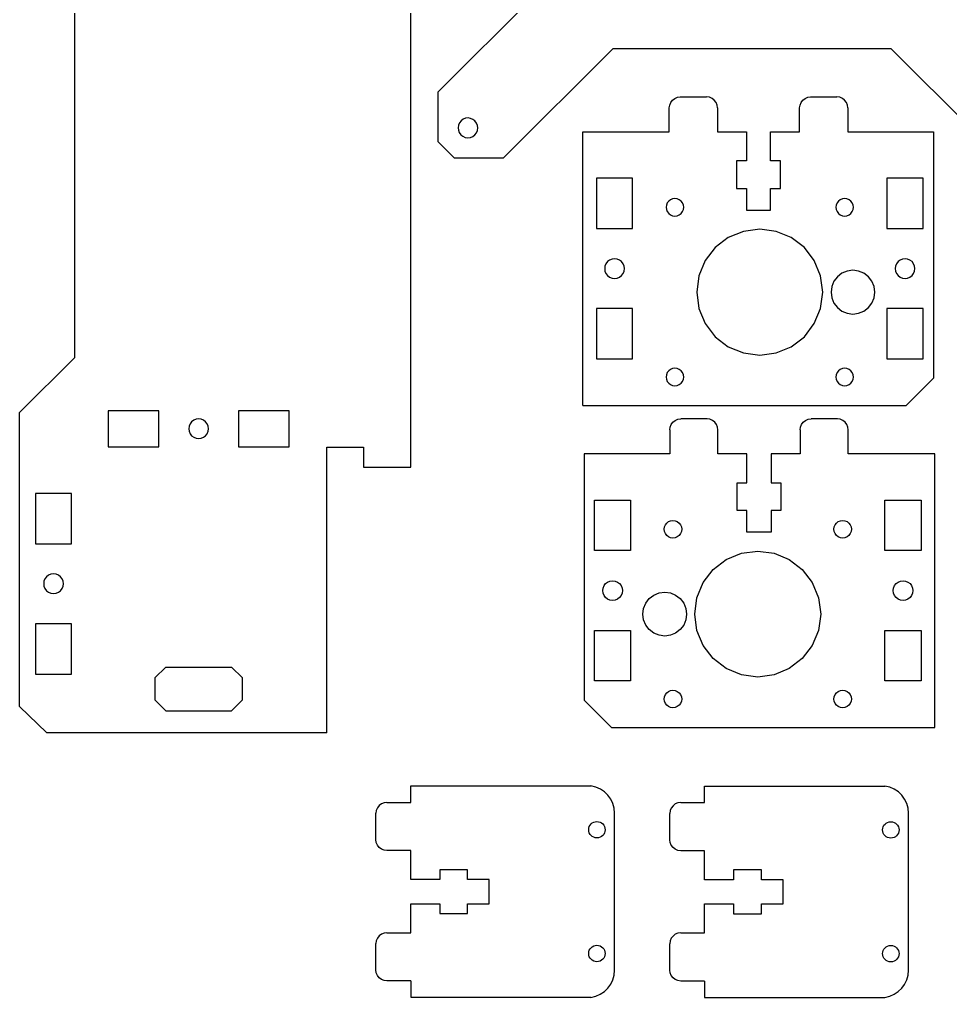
# Model space of a CAD drawing. Header units: inches. Extents: x 17 to 420, y -45 to 373.
# Drawn here: x 16.9 to 186.8, y -45.1 to 133.5 of the extents above; entities that cross this region are included whole.
import ezdxf

# ---------------------------------------------------------------- set-up
doc = ezdxf.new("R2010")
doc.units = ezdxf.units.IN
doc.header["$MEASUREMENT"] = 0

msp = doc.modelspace()

# ---------------------------------------------------------------- linework, layer by layer
for p, q in [((26.87, 346.2), (26.87, 71.7)), ((88.32, 51.71), (88.32, 328.2)), ((93.25, 120.2), (113.25, 140.2)), ((105.25, 108.2), (125.25, 128.2)), ((125.25, 128.2), (175.97, 128.2)), ((196.13, 108.04), (175.97, 128.2)), ((93.25, 120.2), (93.25, 111.2)), ((135.58, 117.86), (135.78, 118.35)), ((135.78, 118.35), (136.1, 118.76)), ((136.1, 118.76), (136.51, 119.08)), ((136.51, 119.08), (136.99, 119.28)), ((136.99, 119.28), (137.51, 119.35)), ((137.51, 119.35), (142.31, 119.35)), ((142.83, 119.28), (142.31, 119.35)), ((143.31, 119.08), (142.83, 119.28)), ((143.72, 118.76), (143.31, 119.08)), ((144.04, 118.35), (143.72, 118.76)), ((144.24, 117.86), (144.04, 118.35)), ((159.38, 117.86), (159.58, 118.35)), ((159.58, 118.35), (159.9, 118.76)), ((159.9, 118.76), (160.31, 119.08)), ((160.31, 119.08), (160.79, 119.28)), ((160.79, 119.28), (161.31, 119.35)), ((161.31, 119.35), (166.11, 119.35)), ((166.63, 119.28), (166.11, 119.35)), ((167.11, 119.08), (166.63, 119.28)), ((167.52, 118.76), (167.11, 119.08)), ((167.84, 118.35), (167.52, 118.76)), ((168.04, 117.86), (167.84, 118.35)), ((135.51, 117.35), (135.58, 117.86)), ((135.51, 113), (135.51, 117.35)), ((144.31, 117.35), (144.24, 117.86)), ((144.31, 117.35), (144.31, 113)), ((159.31, 117.35), (159.38, 117.86)), ((159.31, 113), (159.31, 117.35)), ((168.11, 117.35), (168.04, 117.86)), ((168.11, 117.35), (168.11, 113)), ((97.19, 114.62), (97, 114.19)), ((97.48, 114.99), (97.19, 114.62)), ((97.85, 115.28), (97.48, 114.99)), ((98.29, 115.45), (97.85, 115.28)), ((98.76, 115.51), (98.29, 115.45)), ((99.22, 115.44), (98.76, 115.51)), ((99.65, 115.26), (99.22, 115.44)), ((100.02, 114.97), (99.65, 115.26)), ((100.31, 114.59), (100.02, 114.97)), ((100.48, 114.15), (100.31, 114.59)), ((97, 114.19), (96.94, 113.73)), ((96.94, 113.73), (96.99, 113.26)), ((96.99, 113.26), (97.17, 112.83)), ((97.17, 112.83), (97.45, 112.45)), ((100, 112.42), (100.29, 112.79)), ((100.29, 112.79), (100.47, 113.22)), ((100.47, 113.22), (100.54, 113.69)), ((100.54, 113.69), (100.48, 114.15)), ((119.74, 113), (135.51, 113)), ((119.74, 63), (119.74, 113)), ((144.31, 113), (149.61, 113)), ((149.61, 113), (149.61, 107.7)), ((154.01, 107.7), (154.01, 113)), ((154.01, 113), (159.31, 113)), ((168.11, 113), (183.74, 113)), ((183.74, 113), (183.74, 68)), ((93.25, 111.2), (96.25, 108.2)), ((97.45, 112.45), (97.82, 112.16)), ((97.82, 112.16), (98.25, 111.97)), ((98.25, 111.97), (98.72, 111.91)), ((98.72, 111.91), (99.18, 111.96)), ((99.18, 111.96), (99.62, 112.14)), ((99.62, 112.14), (100, 112.42)), ((96.25, 108.2), (105.25, 108.2)), ((147.81, 107.7), (147.81, 102.6)), ((149.61, 107.7), (147.81, 107.7)), ((155.81, 107.7), (154.01, 107.7)), ((155.81, 102.6), (155.81, 107.7)), ((128.82, 104.5), (122.22, 104.5)), ((122.22, 104.5), (122.22, 95.3)), ((128.82, 95.3), (128.82, 104.5)), ((181.86, 104.5), (175.26, 104.5)), ((175.26, 104.5), (175.26, 95.3)), ((181.86, 95.3), (181.86, 104.5)), ((147.81, 102.6), (149.61, 102.6)), ((149.61, 102.6), (149.61, 98.65)), ((154.01, 102.6), (155.81, 102.6)), ((154.01, 98.65), (154.01, 102.6)), ((135.4, 100.33), (135.15, 100)), ((135.74, 100.58), (135.4, 100.33)), ((136.12, 100.74), (135.74, 100.58)), ((136.54, 100.8), (136.12, 100.74)), ((136.95, 100.74), (136.54, 100.8)), ((137.34, 100.58), (136.95, 100.74)), ((137.67, 100.33), (137.34, 100.58)), ((137.92, 100), (137.67, 100.33)), ((166.4, 100.33), (166.15, 100)), ((166.74, 100.58), (166.4, 100.33)), ((167.12, 100.74), (166.74, 100.58)), ((167.54, 100.8), (167.12, 100.74)), ((167.95, 100.74), (167.54, 100.8)), ((168.34, 100.58), (167.95, 100.74)), ((168.67, 100.33), (168.34, 100.58)), ((168.92, 100), (168.67, 100.33)), ((134.99, 99.61), (134.94, 99.2)), ((134.94, 99.2), (134.99, 98.78)), ((135.15, 100), (134.99, 99.61)), ((134.99, 98.78), (135.15, 98.4)), ((135.15, 98.4), (135.4, 98.06)), ((137.67, 98.06), (137.92, 98.4)), ((138.08, 99.61), (137.92, 100)), ((137.92, 98.4), (138.08, 98.78)), ((138.14, 99.2), (138.08, 99.61)), ((138.08, 98.78), (138.14, 99.2)), ((149.61, 98.65), (154.01, 98.65)), ((165.99, 99.61), (165.94, 99.2)), ((165.94, 99.2), (165.99, 98.78)), ((166.15, 100), (165.99, 99.61)), ((165.99, 98.78), (166.15, 98.4)), ((166.15, 98.4), (166.4, 98.06)), ((168.67, 98.06), (168.92, 98.4)), ((169.08, 99.61), (168.92, 100)), ((168.92, 98.4), (169.08, 98.78)), ((169.14, 99.2), (169.08, 99.61)), ((169.08, 98.78), (169.14, 99.2)), ((135.4, 98.06), (135.74, 97.81)), ((135.74, 97.81), (136.12, 97.65)), ((136.12, 97.65), (136.54, 97.6)), ((136.54, 97.6), (136.95, 97.65)), ((136.95, 97.65), (137.34, 97.81)), ((137.34, 97.81), (137.67, 98.06)), ((166.4, 98.06), (166.74, 97.81)), ((166.74, 97.81), (167.12, 97.65)), ((167.12, 97.65), (167.54, 97.6)), ((167.54, 97.6), (167.95, 97.65)), ((167.95, 97.65), (168.34, 97.81)), ((168.34, 97.81), (168.67, 98.06)), ((122.22, 95.3), (128.82, 95.3)), ((149.06, 94.8), (146.29, 93.65)), ((152.04, 95.2), (149.06, 94.8)), ((155.01, 94.8), (152.04, 95.2)), ((157.79, 93.65), (155.01, 94.8)), ((175.26, 95.3), (181.86, 95.3)), ((146.29, 93.65), (143.9, 91.83)), ((160.17, 91.83), (157.79, 93.65)), ((143.9, 91.83), (142.08, 89.45)), ((161.99, 89.45), (160.17, 91.83)), ((124.61, 89.56), (124.24, 89.27)), ((125.05, 89.74), (124.61, 89.56)), ((125.52, 89.8), (125.05, 89.74)), ((125.98, 89.74), (125.52, 89.8)), ((126.42, 89.56), (125.98, 89.74)), ((126.79, 89.27), (126.42, 89.56)), ((142.08, 89.45), (140.93, 86.67)), ((163.14, 86.67), (161.99, 89.45)), ((177.65, 89.56), (177.28, 89.27)), ((178.09, 89.74), (177.65, 89.56)), ((178.56, 89.8), (178.09, 89.74)), ((179.02, 89.74), (178.56, 89.8)), ((179.46, 89.56), (179.02, 89.74)), ((179.83, 89.27), (179.46, 89.56)), ((123.77, 88.46), (123.71, 88)), ((123.71, 88), (123.77, 87.53)), ((123.95, 88.9), (123.77, 88.46)), ((123.77, 87.53), (123.95, 87.09)), ((124.24, 89.27), (123.95, 88.9)), ((127.08, 88.9), (126.79, 89.27)), ((127.26, 88.46), (127.08, 88.9)), ((127.08, 87.09), (127.26, 87.53)), ((127.32, 88), (127.26, 88.46)), ((127.26, 87.53), (127.32, 88)), ((168, 87.56), (167.04, 87.16)), ((169.04, 87.7), (168, 87.56)), ((170.07, 87.56), (169.04, 87.7)), ((171.04, 87.16), (170.07, 87.56)), ((176.81, 88.46), (176.75, 88)), ((176.75, 88), (176.81, 87.53)), ((176.99, 88.9), (176.81, 88.46)), ((176.81, 87.53), (176.99, 87.09)), ((177.28, 89.27), (176.99, 88.9)), ((180.12, 88.9), (179.83, 89.27)), ((180.3, 88.46), (180.12, 88.9)), ((180.12, 87.09), (180.3, 87.53)), ((180.36, 88), (180.3, 88.46)), ((180.3, 87.53), (180.36, 88)), ((123.95, 87.09), (124.24, 86.72)), ((124.24, 86.72), (124.61, 86.43)), ((124.61, 86.43), (125.05, 86.25)), ((125.05, 86.25), (125.52, 86.19)), ((125.52, 86.19), (125.98, 86.25)), ((125.98, 86.25), (126.42, 86.43)), ((126.42, 86.43), (126.79, 86.72)), ((126.79, 86.72), (127.08, 87.09)), ((140.93, 86.67), (140.54, 83.7)), ((163.54, 83.7), (163.14, 86.67)), ((166.21, 86.52), (165.57, 85.7)), ((167.04, 87.16), (166.21, 86.52)), ((171.86, 86.52), (171.04, 87.16)), ((172.5, 85.7), (171.86, 86.52)), ((176.99, 87.09), (177.28, 86.72)), ((177.28, 86.72), (177.65, 86.43)), ((177.65, 86.43), (178.09, 86.25)), ((178.09, 86.25), (178.56, 86.19)), ((178.56, 86.19), (179.02, 86.25)), ((179.02, 86.25), (179.46, 86.43)), ((179.46, 86.43), (179.83, 86.72)), ((179.83, 86.72), (180.12, 87.09)), ((165.17, 84.73), (165.04, 83.7)), ((165.57, 85.7), (165.17, 84.73)), ((172.9, 84.73), (172.5, 85.7)), ((173.04, 83.7), (172.9, 84.73)), ((140.54, 83.7), (140.93, 80.72)), ((163.14, 80.72), (163.54, 83.7)), ((165.04, 83.7), (165.17, 82.66)), ((165.17, 82.66), (165.57, 81.7)), ((172.5, 81.7), (172.9, 82.66)), ((172.9, 82.66), (173.04, 83.7)), ((122.22, 80.7), (122.22, 71.5)), ((128.82, 80.7), (122.22, 80.7)), ((128.82, 71.5), (128.82, 80.7)), ((140.93, 80.72), (142.08, 77.95)), ((161.99, 77.95), (163.14, 80.72)), ((165.57, 81.7), (166.21, 80.87)), ((166.21, 80.87), (167.04, 80.23)), ((171.04, 80.23), (171.86, 80.87)), ((171.86, 80.87), (172.5, 81.7)), ((181.86, 80.7), (175.26, 80.7)), ((175.26, 80.7), (175.26, 71.5)), ((181.86, 71.5), (181.86, 80.7)), ((167.04, 80.23), (168, 79.83)), ((168, 79.83), (169.04, 79.7)), ((169.04, 79.7), (170.07, 79.83)), ((170.07, 79.83), (171.04, 80.23)), ((142.08, 77.95), (143.9, 75.56)), ((160.17, 75.56), (161.99, 77.95)), ((143.9, 75.56), (146.29, 73.74)), ((157.79, 73.74), (160.17, 75.56)), ((146.29, 73.74), (149.06, 72.59)), ((155.01, 72.59), (157.79, 73.74)), ((16.87, 61.7), (26.87, 71.7)), ((122.22, 71.5), (128.82, 71.5)), ((149.06, 72.59), (152.04, 72.2)), ((152.04, 72.2), (155.01, 72.59)), ((175.26, 71.5), (181.86, 71.5)), ((136.12, 69.74), (135.74, 69.58)), ((136.54, 69.8), (136.12, 69.74)), ((136.95, 69.74), (136.54, 69.8)), ((137.34, 69.58), (136.95, 69.74)), ((167.12, 69.74), (166.74, 69.58)), ((167.54, 69.8), (167.12, 69.74)), ((167.95, 69.74), (167.54, 69.8)), ((168.34, 69.58), (167.95, 69.74)), ((134.99, 68.61), (134.94, 68.2)), ((134.94, 68.2), (134.99, 67.78)), ((135.15, 69), (134.99, 68.61)), ((135.4, 69.33), (135.15, 69)), ((135.74, 69.58), (135.4, 69.33)), ((137.67, 69.33), (137.34, 69.58)), ((137.92, 69), (137.67, 69.33)), ((138.08, 68.61), (137.92, 69)), ((138.14, 68.2), (138.08, 68.61)), ((138.08, 67.78), (138.14, 68.2)), ((165.99, 68.61), (165.94, 68.2)), ((165.94, 68.2), (165.99, 67.78)), ((166.15, 69), (165.99, 68.61)), ((166.4, 69.33), (166.15, 69)), ((166.74, 69.58), (166.4, 69.33)), ((168.67, 69.33), (168.34, 69.58)), ((168.92, 69), (168.67, 69.33)), ((169.08, 68.61), (168.92, 69)), ((169.14, 68.2), (169.08, 68.61)), ((169.08, 67.78), (169.14, 68.2)), ((183.74, 68), (178.74, 63)), ((134.99, 67.78), (135.15, 67.4)), ((135.15, 67.4), (135.4, 67.06)), ((135.4, 67.06), (135.74, 66.81)), ((135.74, 66.81), (136.12, 66.65)), ((136.12, 66.65), (136.54, 66.6)), ((136.54, 66.6), (136.95, 66.65)), ((136.95, 66.65), (137.34, 66.81)), ((137.34, 66.81), (137.67, 67.06)), ((137.67, 67.06), (137.92, 67.4)), ((137.92, 67.4), (138.08, 67.78)), ((165.99, 67.78), (166.15, 67.4)), ((166.15, 67.4), (166.4, 67.06)), ((166.4, 67.06), (166.74, 66.81)), ((166.74, 66.81), (167.12, 66.65)), ((167.12, 66.65), (167.54, 66.6)), ((167.54, 66.6), (167.95, 66.65)), ((167.95, 66.65), (168.34, 66.81)), ((168.34, 66.81), (168.67, 67.06)), ((168.67, 67.06), (168.92, 67.4)), ((168.92, 67.4), (169.08, 67.78)), ((119.74, 63), (178.74, 63)), ((16.87, 8.01), (16.87, 61.7)), ((42.27, 62.05), (33.07, 62.05)), ((33.07, 62.05), (33.07, 55.45)), ((42.27, 55.45), (42.27, 62.05)), ((56.87, 62.05), (56.87, 55.45)), ((66.07, 62.05), (56.87, 62.05)), ((66.07, 55.45), (66.07, 62.05)), ((47.83, 59.21), (47.77, 58.75)), ((48.01, 59.65), (47.83, 59.21)), ((48.29, 60.02), (48.01, 59.65)), ((48.67, 60.31), (48.29, 60.02)), ((49.1, 60.49), (48.67, 60.31)), ((49.57, 60.55), (49.1, 60.49)), ((50.03, 60.49), (49.57, 60.55)), ((50.47, 60.31), (50.03, 60.49)), ((50.84, 60.02), (50.47, 60.31)), ((51.13, 59.65), (50.84, 60.02)), ((51.31, 59.21), (51.13, 59.65)), ((51.37, 58.75), (51.31, 59.21)), ((135.6, 58.54), (135.66, 59.06)), ((135.66, 59.06), (135.86, 59.54)), ((135.86, 59.54), (136.18, 59.96)), ((136.18, 59.96), (136.6, 60.28)), ((136.6, 60.28), (137.08, 60.48)), ((137.08, 60.48), (137.6, 60.54)), ((142.4, 60.54), (137.6, 60.54)), ((142.91, 60.48), (142.4, 60.54)), ((143.4, 60.28), (142.91, 60.48)), ((143.81, 59.96), (143.4, 60.28)), ((144.13, 59.54), (143.81, 59.96)), ((144.33, 59.06), (144.13, 59.54)), ((144.4, 58.54), (144.33, 59.06)), ((159.4, 58.54), (159.46, 59.06)), ((159.46, 59.06), (159.66, 59.54)), ((159.66, 59.54), (159.98, 59.96)), ((159.98, 59.96), (160.4, 60.28)), ((160.4, 60.28), (160.88, 60.48)), ((160.88, 60.48), (161.4, 60.54)), ((166.2, 60.54), (161.4, 60.54)), ((166.71, 60.48), (166.2, 60.54)), ((167.2, 60.28), (166.71, 60.48)), ((167.61, 59.96), (167.2, 60.28)), ((167.93, 59.54), (167.61, 59.96)), ((168.13, 59.06), (167.93, 59.54)), ((168.2, 58.54), (168.13, 59.06)), ((47.77, 58.75), (47.83, 58.28)), ((47.83, 58.28), (48.01, 57.85)), ((48.01, 57.85), (48.29, 57.47)), ((48.29, 57.47), (48.67, 57.19)), ((48.67, 57.19), (49.1, 57.01)), ((50.03, 57.01), (50.47, 57.19)), ((50.47, 57.19), (50.84, 57.47)), ((50.84, 57.47), (51.13, 57.85)), ((51.13, 57.85), (51.31, 58.28)), ((51.31, 58.28), (51.37, 58.75)), ((135.6, 58.54), (135.6, 54.19)), ((144.4, 54.19), (144.4, 58.54)), ((159.4, 58.54), (159.4, 54.19)), ((168.2, 54.19), (168.2, 58.54)), ((33.07, 55.45), (42.27, 55.45)), ((49.1, 57.01), (49.57, 56.95)), ((49.57, 56.95), (50.03, 57.01)), ((56.87, 55.45), (66.07, 55.45)), ((72.97, 3.21), (72.97, 55.4)), ((72.97, 55.4), (79.67, 55.4)), ((79.67, 55.4), (79.67, 51.71)), ((119.97, 54.19), (119.97, 9.19)), ((135.6, 54.19), (119.97, 54.19)), ((149.7, 54.19), (144.4, 54.19)), ((149.7, 48.89), (149.7, 54.19)), ((154.1, 54.19), (154.1, 48.89)), ((159.4, 54.19), (154.1, 54.19)), ((183.97, 54.19), (168.2, 54.19)), ((183.97, 4.19), (183.97, 54.19)), ((79.67, 51.71), (88.32, 51.71)), ((147.9, 43.79), (147.9, 48.89)), ((147.9, 48.89), (149.7, 48.89)), ((154.1, 48.89), (155.9, 48.89)), ((155.9, 48.89), (155.9, 43.79)), ((26.37, 46.95), (19.77, 46.95)), ((19.77, 46.95), (19.77, 37.75)), ((26.37, 37.75), (26.37, 46.95)), ((121.85, 36.49), (121.85, 45.69)), ((121.85, 45.69), (128.45, 45.69)), ((128.45, 45.69), (128.45, 36.49)), ((174.89, 36.49), (174.89, 45.69)), ((174.89, 45.69), (181.49, 45.69)), ((181.49, 45.69), (181.49, 36.49)), ((149.7, 43.79), (147.9, 43.79)), ((149.7, 39.84), (149.7, 43.79)), ((155.9, 43.79), (154.1, 43.79)), ((154.1, 43.79), (154.1, 39.84)), ((134.63, 40.81), (134.79, 41.19)), ((134.79, 41.19), (135.04, 41.53)), ((135.04, 41.53), (135.37, 41.78)), ((135.37, 41.78), (135.76, 41.94)), ((135.76, 41.94), (136.17, 41.99)), ((136.17, 41.99), (136.59, 41.94)), ((136.59, 41.94), (136.97, 41.78)), ((136.97, 41.78), (137.3, 41.53)), ((137.3, 41.53), (137.56, 41.19)), ((137.56, 41.19), (137.72, 40.81)), ((165.63, 40.81), (165.79, 41.19)), ((165.79, 41.19), (166.04, 41.53)), ((166.04, 41.53), (166.37, 41.78)), ((166.37, 41.78), (166.76, 41.94)), ((166.76, 41.94), (167.17, 41.99)), ((167.17, 41.99), (167.59, 41.94)), ((167.59, 41.94), (167.97, 41.78)), ((167.97, 41.78), (168.3, 41.53)), ((168.3, 41.53), (168.56, 41.19)), ((168.56, 41.19), (168.72, 40.81)), ((134.57, 40.39), (134.63, 40.81)), ((134.63, 39.98), (134.57, 40.39)), ((134.79, 39.59), (134.63, 39.98)), ((135.04, 39.26), (134.79, 39.59)), ((137.56, 39.59), (137.3, 39.26)), ((137.72, 39.98), (137.56, 39.59)), ((137.72, 40.81), (137.77, 40.39)), ((137.77, 40.39), (137.72, 39.98)), ((154.1, 39.84), (149.7, 39.84)), ((165.57, 40.39), (165.63, 40.81)), ((165.63, 39.98), (165.57, 40.39)), ((165.79, 39.59), (165.63, 39.98)), ((166.04, 39.26), (165.79, 39.59)), ((168.56, 39.59), (168.3, 39.26)), ((168.72, 39.98), (168.56, 39.59)), ((168.72, 40.81), (168.77, 40.39)), ((168.77, 40.39), (168.72, 39.98)), ((19.77, 37.75), (26.37, 37.75)), ((135.37, 39.01), (135.04, 39.26)), ((135.76, 38.85), (135.37, 39.01)), ((136.17, 38.79), (135.76, 38.85)), ((136.59, 38.85), (136.17, 38.79)), ((136.97, 39.01), (136.59, 38.85)), ((137.3, 39.26), (136.97, 39.01)), ((166.37, 39.01), (166.04, 39.26)), ((166.76, 38.85), (166.37, 39.01)), ((167.17, 38.79), (166.76, 38.85)), ((167.59, 38.85), (167.17, 38.79)), ((167.97, 39.01), (167.59, 38.85)), ((168.3, 39.26), (167.97, 39.01)), ((128.45, 36.49), (121.85, 36.49)), ((145.92, 34.85), (148.69, 36)), ((148.69, 36), (151.67, 36.39)), ((151.67, 36.39), (154.65, 36)), ((154.65, 36), (157.42, 34.85)), ((181.49, 36.49), (174.89, 36.49)), ((143.54, 33.03), (145.92, 34.85)), ((157.42, 34.85), (159.8, 33.03)), ((22.6, 32.19), (22.17, 32.01)), ((23.07, 32.25), (22.6, 32.19)), ((23.53, 32.19), (23.07, 32.25)), ((23.97, 32.01), (23.53, 32.19)), ((141.71, 30.64), (143.54, 33.03)), ((159.8, 33.03), (161.63, 30.64)), ((21.33, 30.91), (21.27, 30.45)), ((21.27, 30.45), (21.33, 29.98)), ((21.51, 31.35), (21.33, 30.91)), ((21.79, 31.72), (21.51, 31.35)), ((22.17, 32.01), (21.79, 31.72)), ((24.34, 31.72), (23.97, 32.01)), ((24.63, 31.35), (24.34, 31.72)), ((24.81, 30.91), (24.63, 31.35)), ((24.87, 30.45), (24.81, 30.91)), ((24.81, 29.98), (24.87, 30.45)), ((123.59, 30.1), (123.88, 30.47)), ((123.88, 30.47), (124.25, 30.76)), ((124.25, 30.76), (124.68, 30.94)), ((124.68, 30.94), (125.15, 31)), ((125.15, 31), (125.62, 30.94)), ((125.62, 30.94), (126.05, 30.76)), ((126.05, 30.76), (126.43, 30.47)), ((126.43, 30.47), (126.71, 30.1)), ((140.56, 27.87), (141.71, 30.64)), ((161.63, 30.64), (162.78, 27.87)), ((176.63, 30.1), (176.92, 30.47)), ((176.92, 30.47), (177.29, 30.76)), ((177.29, 30.76), (177.72, 30.94)), ((177.72, 30.94), (178.19, 31)), ((178.19, 31), (178.66, 30.94)), ((178.66, 30.94), (179.09, 30.76)), ((179.09, 30.76), (179.47, 30.47)), ((179.47, 30.47), (179.75, 30.1)), ((21.33, 29.98), (21.51, 29.55)), ((21.51, 29.55), (21.79, 29.17)), ((21.79, 29.17), (22.17, 28.89)), ((22.17, 28.89), (22.6, 28.71)), ((22.6, 28.71), (23.07, 28.65)), ((23.07, 28.65), (23.53, 28.71)), ((23.53, 28.71), (23.97, 28.89)), ((23.97, 28.89), (24.34, 29.17)), ((24.34, 29.17), (24.63, 29.55)), ((24.63, 29.55), (24.81, 29.98)), ((123.35, 29.19), (123.41, 29.66)), ((123.41, 28.73), (123.35, 29.19)), ((123.41, 29.66), (123.59, 30.1)), ((123.59, 28.29), (123.41, 28.73)), ((126.71, 30.1), (126.89, 29.66)), ((126.89, 28.73), (126.71, 28.29)), ((126.89, 29.66), (126.95, 29.19)), ((126.95, 29.19), (126.89, 28.73)), ((132.67, 28.36), (133.64, 28.76)), ((133.64, 28.76), (134.67, 28.89)), ((134.67, 28.89), (135.71, 28.76)), ((135.71, 28.76), (136.67, 28.36)), ((176.39, 29.19), (176.45, 29.66)), ((176.45, 28.73), (176.39, 29.19)), ((176.45, 29.66), (176.63, 30.1)), ((176.63, 28.29), (176.45, 28.73)), ((179.75, 30.1), (179.93, 29.66)), ((179.93, 28.73), (179.75, 28.29)), ((179.93, 29.66), (179.99, 29.19)), ((179.99, 29.19), (179.93, 28.73)), ((123.88, 27.92), (123.59, 28.29)), ((124.25, 27.63), (123.88, 27.92)), ((124.68, 27.45), (124.25, 27.63)), ((125.15, 27.39), (124.68, 27.45)), ((125.62, 27.45), (125.15, 27.39)), ((126.05, 27.63), (125.62, 27.45)), ((126.43, 27.92), (126.05, 27.63)), ((126.71, 28.29), (126.43, 27.92)), ((130.81, 25.93), (131.21, 26.89)), ((131.21, 26.89), (131.84, 27.72)), ((131.84, 27.72), (132.67, 28.36)), ((136.67, 28.36), (137.5, 27.72)), ((137.5, 27.72), (138.14, 26.89)), ((138.14, 26.89), (138.53, 25.93)), ((140.17, 24.89), (140.56, 27.87)), ((162.78, 27.87), (163.17, 24.89)), ((176.92, 27.92), (176.63, 28.29)), ((177.29, 27.63), (176.92, 27.92)), ((177.72, 27.45), (177.29, 27.63)), ((178.19, 27.39), (177.72, 27.45)), ((178.66, 27.45), (178.19, 27.39)), ((179.09, 27.63), (178.66, 27.45)), ((179.47, 27.92), (179.09, 27.63)), ((179.75, 28.29), (179.47, 27.92)), ((130.67, 24.89), (130.81, 25.93)), ((138.53, 25.93), (138.67, 24.89)), ((130.81, 23.86), (130.67, 24.89)), ((131.21, 22.89), (130.81, 23.86)), ((138.53, 23.86), (138.14, 22.89)), ((138.67, 24.89), (138.53, 23.86)), ((140.56, 21.92), (140.17, 24.89)), ((163.17, 24.89), (162.78, 21.92)), ((26.37, 23.15), (19.77, 23.15)), ((19.77, 23.15), (19.77, 13.95)), ((26.37, 13.95), (26.37, 23.15)), ((121.85, 12.69), (121.85, 21.89)), ((121.85, 21.89), (128.45, 21.89)), ((128.45, 21.89), (128.45, 12.69)), ((131.84, 22.07), (131.21, 22.89)), ((132.67, 21.43), (131.84, 22.07)), ((137.5, 22.07), (136.67, 21.43)), ((138.14, 22.89), (137.5, 22.07)), ((141.71, 19.14), (140.56, 21.92)), ((162.78, 21.92), (161.63, 19.14)), ((174.89, 12.69), (174.89, 21.89)), ((174.89, 21.89), (181.49, 21.89)), ((181.49, 21.89), (181.49, 12.69)), ((133.64, 21.03), (132.67, 21.43)), ((134.67, 20.89), (133.64, 21.03)), ((135.71, 21.03), (134.67, 20.89)), ((136.67, 21.43), (135.71, 21.03)), ((143.54, 16.76), (141.71, 19.14)), ((161.63, 19.14), (159.8, 16.76)), ((145.92, 14.94), (143.54, 16.76)), ((159.8, 16.76), (157.42, 14.94)), ((41.57, 13.23), (43.57, 15.23)), ((43.57, 15.23), (55.57, 15.23)), ((57.57, 13.23), (55.57, 15.23)), ((148.69, 13.79), (145.92, 14.94)), ((157.42, 14.94), (154.65, 13.79)), ((19.77, 13.95), (26.37, 13.95)), ((41.57, 13.23), (41.57, 9.23)), ((57.57, 9.23), (57.57, 13.23)), ((128.45, 12.69), (121.85, 12.69)), ((151.67, 13.39), (148.69, 13.79)), ((154.65, 13.79), (151.67, 13.39)), ((181.49, 12.69), (174.89, 12.69)), ((135.04, 10.53), (135.37, 10.78)), ((135.37, 10.78), (135.76, 10.94)), ((135.76, 10.94), (136.17, 10.99)), ((136.17, 10.99), (136.59, 10.94)), ((136.59, 10.94), (136.97, 10.78)), ((136.97, 10.78), (137.3, 10.53)), ((166.04, 10.53), (166.37, 10.78)), ((166.37, 10.78), (166.76, 10.94)), ((166.76, 10.94), (167.17, 10.99)), ((167.17, 10.99), (167.59, 10.94)), ((167.59, 10.94), (167.97, 10.78)), ((167.97, 10.78), (168.3, 10.53)), ((41.57, 9.23), (43.57, 7.23)), ((55.57, 7.23), (57.57, 9.23)), ((119.97, 9.19), (124.97, 4.19)), ((134.57, 9.39), (134.63, 9.81)), ((134.63, 8.98), (134.57, 9.39)), ((134.63, 9.81), (134.79, 10.19)), ((134.79, 8.59), (134.63, 8.98)), ((134.79, 10.19), (135.04, 10.53)), ((137.3, 10.53), (137.56, 10.19)), ((137.56, 10.19), (137.72, 9.81)), ((137.72, 8.98), (137.56, 8.59)), ((137.72, 9.81), (137.77, 9.39)), ((137.77, 9.39), (137.72, 8.98)), ((165.57, 9.39), (165.63, 9.81)), ((165.63, 8.98), (165.57, 9.39)), ((165.63, 9.81), (165.79, 10.19)), ((165.79, 8.59), (165.63, 8.98)), ((165.79, 10.19), (166.04, 10.53)), ((168.3, 10.53), (168.56, 10.19)), ((168.56, 10.19), (168.72, 9.81)), ((168.72, 8.98), (168.56, 8.59)), ((168.72, 9.81), (168.77, 9.39)), ((168.77, 9.39), (168.72, 8.98)), ((21.87, 3.2), (16.87, 8.01)), ((43.57, 7.23), (55.57, 7.23)), ((135.04, 8.26), (134.79, 8.59)), ((135.37, 8.01), (135.04, 8.26)), ((135.76, 7.85), (135.37, 8.01)), ((136.17, 7.79), (135.76, 7.85)), ((136.59, 7.85), (136.17, 7.79)), ((136.97, 8.01), (136.59, 7.85)), ((137.3, 8.26), (136.97, 8.01)), ((137.56, 8.59), (137.3, 8.26)), ((166.04, 8.26), (165.79, 8.59)), ((166.37, 8.01), (166.04, 8.26)), ((166.76, 7.85), (166.37, 8.01)), ((167.17, 7.79), (166.76, 7.85)), ((167.59, 7.85), (167.17, 7.79)), ((167.97, 8.01), (167.59, 7.85)), ((168.3, 8.26), (167.97, 8.01)), ((168.56, 8.59), (168.3, 8.26)), ((124.97, 4.19), (183.97, 4.19)), ((72.52, 3.2), (21.87, 3.2)), ((72.97, 3.21), (72.52, 3.2)), ((88.29, -6.49), (121.23, -6.49)), ((88.29, -9.49), (88.29, -6.49)), ((141.96, -6.52), (174.91, -6.52)), ((141.96, -9.52), (141.96, -6.52)), ((82.21, -10.49), (82.01, -10.98)), ((82.53, -10.08), (82.21, -10.49)), ((82.94, -9.76), (82.53, -10.08)), ((83.42, -9.56), (82.94, -9.76)), ((83.94, -9.49), (83.42, -9.56)), ((83.94, -9.49), (88.29, -9.49)), ((135.88, -10.52), (135.68, -11)), ((136.2, -10.1), (135.88, -10.52)), ((136.61, -9.78), (136.2, -10.1)), ((137.1, -9.58), (136.61, -9.78)), ((137.61, -9.52), (137.1, -9.58)), ((137.61, -9.52), (141.96, -9.52)), ((82.01, -10.98), (81.94, -11.49)), ((81.94, -16.29), (81.94, -11.49)), ((125.53, -40.38), (125.53, -11.46)), ((135.68, -11), (135.61, -11.52)), ((135.61, -16.32), (135.61, -11.52)), ((179.2, -40.4), (179.2, -11.49)), ((82.01, -16.81), (81.94, -16.29)), ((82.21, -17.29), (82.01, -16.81)), ((82.53, -17.71), (82.21, -17.29)), ((82.94, -18.03), (82.53, -17.71)), ((135.68, -16.83), (135.61, -16.32)), ((135.88, -17.32), (135.68, -16.83)), ((136.2, -17.73), (135.88, -17.32)), ((136.61, -18.05), (136.2, -17.73)), ((83.42, -18.23), (82.94, -18.03)), ((83.94, -18.29), (83.42, -18.23)), ((88.29, -18.29), (83.94, -18.29)), ((88.29, -23.59), (88.29, -18.29)), ((137.1, -18.25), (136.61, -18.05)), ((137.61, -18.32), (137.1, -18.25)), ((141.96, -18.32), (137.61, -18.32)), ((141.96, -23.62), (141.96, -18.32)), ((93.59, -21.79), (93.59, -23.59)), ((98.69, -21.79), (93.59, -21.79)), ((98.69, -23.59), (98.69, -21.79)), ((147.26, -21.82), (147.26, -23.62)), ((152.36, -21.82), (147.26, -21.82)), ((152.36, -23.62), (152.36, -21.82)), ((93.59, -23.59), (88.29, -23.59)), ((102.64, -23.59), (98.69, -23.59)), ((102.64, -27.99), (102.64, -23.59)), ((147.26, -23.62), (141.96, -23.62)), ((156.31, -23.62), (152.36, -23.62)), ((156.31, -28.02), (156.31, -23.62)), ((88.29, -27.99), (93.59, -27.99)), ((88.29, -33.29), (88.29, -27.99)), ((93.59, -27.99), (93.59, -29.79)), ((98.69, -27.99), (102.64, -27.99)), ((98.69, -29.79), (98.69, -27.99)), ((141.96, -28.02), (147.26, -28.02)), ((141.96, -33.32), (141.96, -28.02)), ((147.26, -28.02), (147.26, -29.82)), ((152.36, -28.02), (156.31, -28.02)), ((152.36, -29.82), (152.36, -28.02)), ((93.59, -29.79), (98.69, -29.79)), ((147.26, -29.82), (152.36, -29.82)), ((82.53, -33.88), (82.21, -34.29)), ((82.94, -33.56), (82.53, -33.88)), ((83.42, -33.36), (82.94, -33.56)), ((83.94, -33.29), (83.42, -33.36)), ((83.94, -33.29), (88.29, -33.29)), ((136.2, -33.9), (135.88, -34.32)), ((136.61, -33.58), (136.2, -33.9)), ((137.1, -33.38), (136.61, -33.58)), ((137.61, -33.32), (137.1, -33.38)), ((137.61, -33.32), (141.96, -33.32)), ((82.01, -34.78), (81.94, -35.29)), ((81.94, -40.09), (81.94, -35.29)), ((82.21, -34.29), (82.01, -34.78)), ((135.68, -34.8), (135.61, -35.32)), ((135.61, -40.12), (135.61, -35.32)), ((135.88, -34.32), (135.68, -34.8)), ((82.01, -40.61), (81.94, -40.09)), ((82.21, -41.09), (82.01, -40.61)), ((135.68, -40.63), (135.61, -40.12)), ((135.88, -41.12), (135.68, -40.63)), ((82.53, -41.51), (82.21, -41.09)), ((82.94, -41.83), (82.53, -41.51)), ((83.42, -42.03), (82.94, -41.83)), ((83.94, -42.09), (83.42, -42.03)), ((88.29, -42.09), (83.94, -42.09)), ((88.29, -42.09), (88.29, -45.09)), ((136.2, -41.53), (135.88, -41.12)), ((136.61, -41.85), (136.2, -41.53)), ((137.1, -42.05), (136.61, -41.85)), ((137.61, -42.12), (137.1, -42.05)), ((141.96, -42.12), (137.61, -42.12)), ((141.96, -42.12), (141.96, -45.12)), ((88.29, -45.09), (121.18, -45.09)), ((141.96, -45.12), (174.85, -45.12))]:
    msp.add_line(p, q)
for centre in [(122.29, -14.49), (175.96, -14.52), (122.29, -37.09), (175.96, -37.12)]:
    msp.add_circle(centre, 1.5)
for centre, radius, start, end in [((120.49, -11.47), 5.04, 0.1103, 81.7603), ((174.16, -11.5), 5.04, 0.1103, 81.7603), ((120.48, -40.1), 5.05, 277.9965, 359.8427), ((174.15, -40.12), 5.05, 277.9965, 359.8427)]:
    msp.add_arc(centre, radius, start, end)

doc.saveas('drawing.dxf')
